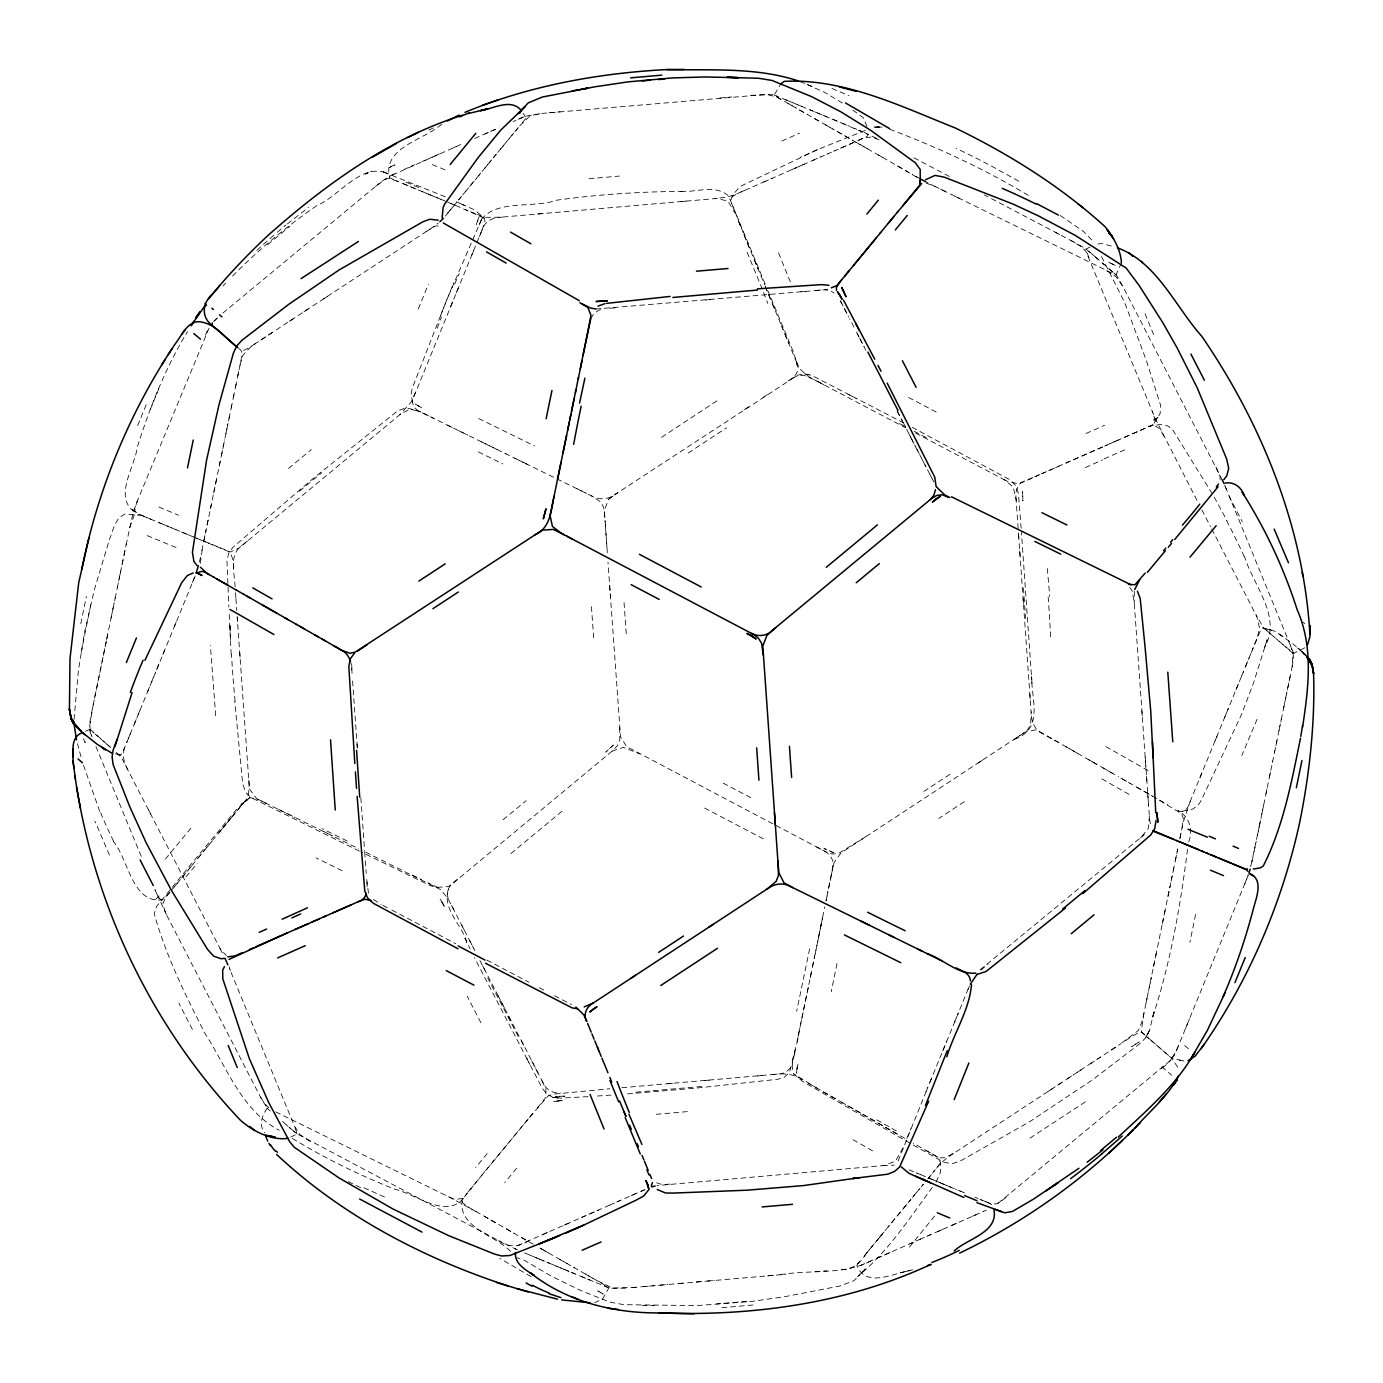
<?xml version="1.0" encoding="UTF-8"?>
<svg xmlns="http://www.w3.org/2000/svg" width="1383" height="1383" viewBox="0 0 1383 1383"><rect width="100%" height="100%" fill="white"/><g stroke="black" fill="none" stroke-linecap="round" stroke-linejoin="round"><path stroke-width="0.75" stroke-dasharray="5 3.75" d="M200.397 563.33L202.592 546.994M74.06 719.385L78.382 670.599L84.709 631.443L94.424 589.538L108.946 541.099L114.305 525.747L118.782 517.916L124.729 514.13L141.757 515.479M1134.302 591.319L1134.285 603.265M1149.342 815.987L1148.426 828.244L1141.442 836.974L977.504 971.972M1182.067 827.95L1183.278 818.287L1181.601 813.757L1156.205 798.268M1188.74 841.919C1192.941 830.111 1189.864 816.869 1178.264 810.87M1187.513 849.335C1180.339 906.608 1170.312 963.744 1152.177 1018.666L1154.511 1010.247L1149.411 1030.646L1145.591 1037.82L1140.111 1043.439L1093.089 1079.431L1029.816 1121.648L961.444 1160.372L952.368 1163.76L943.794 1162.273L903.756 1139.609L802.659 1081.489L793.773 1073.951C788.898 1060.778 797.472 1046.81 798.838 1033.343M81.199 652.62L91.243 602.245M1292.102 666.9L1293.779 656.925L1289.941 643.372M824.51 851.115A16.648 15.04 10.3 0 1 833.154 865.395L831.148 875.854M448.265 889.597C442.162 909.08 462.112 925.054 466.884 942.359L464.895 938.365L470.116 948.928M833.154 865.395L826.049 900.696M80.784 623.768L86.368 596.505M809.677 948.773L796.66 1011.284M1195.603 914.474L1189.881 942.342M837.009 963.484L831.218 991.749M93.404 703.861L89.29 728.409L107.546 744.78M94.545 698.346L114.236 602.608M115.152 598.217L117.607 586.219M118.679 581.016L125.283 548.913M126.112 544.902L133.148 512.523L136.779 502.392L209.334 327.477M201.849 550.538L208.453 518.452M210.493 508.598L214.901 487.144M215.765 482.995L220.243 461.144M221.453 455.335L230.166 412.929M231.168 408.089L234.557 391.579M235.542 386.894L241.161 359.528L241.835 351.662L240.452 349.934M793.842 1057.182L794.914 1051.962M801.518 1019.859L796.746 1043.11M820.24 928.961L822.349 918.64M798.198 1035.988L820.171 929.618M820.88 925.78L824.769 906.885M1154.736 960.701L1142.496 1020.187L1138.416 1030.439L1119.798 1044.424M1155.756 955.791L1163.518 918.053M1164.469 913.454L1172.248 875.646M1173.233 870.806L1178.506 845.169M1179.976 838.046L1181.065 832.739M1259.343 826.031L1250.63 867.314M1259.498 825.357L1260.605 819.912M1261.728 814.466L1262.835 809.159M1263.734 804.75L1272.74 760.978M1274.538 752.266L1280.364 723.897M1281.246 719.627L1286.968 691.794M1287.798 687.8L1292.414 665.396L1292.811 653.243L1274.832 637.58M129.656 527.718L134.445 514.545L139.372 514.493M92.333 709.03L90.241 719.558A16.648 6.846 89.2 0 0 91.97 736.845M93.197 704.863L106.353 640.951M106.612 639.638L107.718 634.313M111.055 618.097L112.127 612.911M112.853 609.384L115.308 597.456M117.313 587.671L119.56 576.746M119.751 575.795L120.874 570.418M121.963 565.042L123.07 559.666M123.917 555.568L126.406 543.519M237.755 376.107L238.879 370.679M203.923 540.459L206.119 529.793M207.087 525.125L211.443 503.982M213.673 493.074L217.027 476.824M219.257 465.95L224.651 439.794M225.896 433.692L228.057 423.267M229.025 418.496L232.379 402.211M233.329 397.561L236.821 380.636M795.553 1049.282L789.572 1072.292L784.662 1076.959L777.989 1079.241L697.257 1088.006L625.479 1094.074M803.73 1009.106L808.64 985.716M812.443 966.803L814.673 955.93M818.58 937L822.695 917.396M826.083 900.973L827.829 892.07M828.607 888.699L830.094 881.04M830.267 880.591L831.114 876.459M802.088 1017.525L803.713 1009.625M810.282 977.764L811.907 969.811M815.175 953.976L816.005 949.931M816.834 945.868L819.341 933.698M1143.931 1013.255L1141.217 1031.441L1147.579 1037.336M1145.988 1003.176L1148.201 992.51M1149.152 987.825L1151.33 977.314M1153.508 966.682L1156.966 949.862M1162.325 923.861L1165.8 906.937M1167.961 896.409L1170.122 885.984M1171.09 881.213L1174.444 864.911M1175.412 860.261L1177.607 849.594M1179.82 838.824L1183.243 822.211L1190.193 801.466M1275.921 745.489L1276.993 740.337M1283.649 707.923L1284.772 702.564M1254.018 851.928L1256.231 841.244M1257.354 835.73L1263.924 803.834M1265.981 793.825L1267.139 788.172M1269.404 777.194L1270.493 771.87M1272.464 762.275L1274.867 750.641M1278.998 730.552L1281.436 718.676M1285.602 698.45L1290.27 675.838M199.446 562.068L200.673 556.294M1252.963 857.114L1251.822 862.301A16.648 6.846 89.3 0 1 1250.042 866.536M831.719 873.105L834.191 862.301L840.899 853.069L1022.659 733.716L1027.379 730.051L1030.612 724.744L1031.182 712.815L1018.545 534.357M1116.669 440.779L1151.503 425.463L1154.183 423.25L1155.082 419.792L1152.212 411.183M865.274 130.4L817.56 149.589L740.009 186.498L733.526 194.121L730.587 200.656L745.904 239.449M239.985 365.25L242.786 355.379L251.17 346.355L430.096 229.042A16.648 2.852 -36 0 0 438.325 222.991M898.12 1160.942L927.768 1087.487M393.775 179.755L389.591 177.525L390.092 176.039L462.32 143.867M1121.406 262.96L1116.029 274.837L1115.113 274.664L935.133 186.498L925.659 182.902M137.678 500.197L134.825 508.46L135.206 511.866L144.16 516.464M1244.873 883.789L1248.158 874.661M184.008 337.469C163.868 371.906 149.278 409.282 137.263 447.228C134.825 467.817 111.504 499.228 137.194 513.577M437.235 328.238L441.419 317.001M608.624 499.211L617.492 492.867L608.624 499.211L604.354 510.396L605.166 522.169M1248.296 875.197L1176.656 1050.129L1170.813 1060.139L996.452 1204.662M137.695 425.566L147.324 401.969M1257.078 719.281L1241.813 755.55M150.263 409.575L159.979 386.013M418.306 308.928L428.367 284.345M192.341 582.571L195.435 574.93M130.4 733.595L126.666 742.723M134.255 724.191L136.174 719.506M147.566 691.742L149.571 686.867M158.924 664.047L155.242 673.037M174.206 626.793L176.108 622.16M450.754 306.317L452.604 301.822M456.269 292.885L458.274 287.992M471.672 255.354L473.591 250.669M479.365 236.562L481.18 232.137M481.958 230.235L484.932 221.574L484.534 218.341L474.49 209.801L460.072 203.491L464.308 205.306M475.51 245.984L412.895 398.996A16.648 12.845 -13.6 0 0 419.239 411.27L497.154 449.544M476.928 242.526L482.995 227.711A16.648 12.827 -13.7 0 1 496.566 217.684L502.444 217.062M929.877 1082.353L969.552 985.647M903.03 1147.821L895.51 1161.046L884.238 1165.523L657.029 1185.577M906.885 1138.399L910.982 1128.442M926.057 1091.671L931.572 1078.221M942.808 1050.803L946.819 1041.053M954.374 1022.625L958.212 1013.272M1199.943 777.661L1243.473 671.568M1245.668 666.226L1253.292 647.624M1254.848 643.804L1260.57 630.285L1262.23 627.83L1263.993 628.193L1275.247 631.322L1293.554 644.34L1307.194 656.597M1201.913 772.872L1188.619 805.304A16.648 10.373 80.3 0 1 1178.662 810.957L1174.945 808.969M1215.087 740.752L1217.126 735.791M1224.456 717.915L1228.277 708.597M1236.022 689.737L1239.566 681.093M1241.778 675.699L1249.229 657.53M1251.269 652.551L1256.991 638.618L1259.55 628.262L1256.784 616.386L1211.767 529.067M1185.525 1028.468L1189.466 1018.908M151.577 681.992L153.409 677.514M162.814 654.574L164.715 649.941M138.093 714.838L140.011 710.171M481.561 219.344C497.137 199.135 534.253 208.608 556.536 200.207C598.32 194.433 640.502 191.649 682.683 191.355L679.658 191.459C695.666 192.669 715.253 183.922 728.582 195.988L765.56 284.933M479.209 224.91L482.131 217.978L446.657 300.146L412.151 388.381L411.062 394.345L412.86 403.784M415.505 392.288L411.442 401.744L399.825 414.71M1178.109 1046.568L1174.305 1055.402L1171.626 1058.151L1147.994 1037.682M205.341 335.256L208.798 327.322M454.713 284.016L459.26 273.609M195.176 575.985L124.072 749.05L120.701 755.135L116.639 753.977L120.701 755.135M967.979 989.485L969.518 985.958M780.669 99.213L774.186 95.081L780.721 83.931M267.317 1108.06C262.2 1115.407 258.362 1124.742 264.706 1132.884M600.965 1282.923L608.918 1287.763L602.625 1299.017L594.811 1302.63M185.789 334.409L187.518 331.557M590.783 318.574L593.739 313.803L598.632 310.293L604.388 308.772M510.552 1251.356C494.993 1234.967 457.894 1227.741 462.129 1199.735L480.35 1177.037M1154.183 423.25L1160.164 413.517L1160.475 404.908L1146.576 361.136L1124.673 302.583L1100.125 253.85M936.118 1182.016L940.578 1171.954L940.63 1162.74L937.76 1157.191L922.893 1148.685M940.63 1162.74L932.505 1173.164M934.597 1216.037L908.873 1247.777M932.298 1187.254C909.426 1218.544 888.007 1251.598 857.754 1276.474L865.188 1268.972L854.054 1280.589L840.017 1286L784.852 1296.666L751.868 1301.42L696.704 1305.587L623.889 1304.67L610.059 1302.181L580.704 1290.512L550.417 1275.679L521.201 1258.426M165.39 859.068L191.061 827.985M859.742 1261.382L857.667 1263.941A16.648 2.87 -35.9 0 0 861.021 1265.255L923.706 1237.716M185.996 876.874L197.25 863.234M516.62 1168.255L504.709 1182.69M487.179 1153.595L475.7 1167.511M445.24 216.111L449.475 210.994M449.89 210.493L454.437 204.978M458.43 200.137L463.184 194.363M465.38 191.701L498.364 151.715M500.525 149.105L511.001 136.398M511.52 135.759L513.75 133.062M515.963 130.382L518.141 127.737M519.766 125.767L530.311 115.584L541.133 113.492L766.943 94.355L777.332 97.311L807.378 114.461M226.484 823.577L213.328 839.533M171.527 890.203L193.62 863.424M174.293 886.866L178.684 881.541M184.803 874.125L180.36 879.502M169.902 892.173L165.666 897.308L162.675 904.102L165.891 913.593L261.836 1099.692L267.818 1108.82M187.016 871.446L191.321 866.225M191.909 865.499L204.978 849.646M222.11 828.901L217.995 833.88M222.49 828.434L230.978 818.131M231.255 817.802L244.445 801.829L249.839 797.559L259.243 799.91L285.434 812.772M481.284 1175.896L528.254 1118.968M532.939 1113.28L485.623 1170.64M866.277 1253.447L870.685 1248.106M866.346 1253.378C860.52 1263.388 851.15 1270.683 839.049 1269.663M871.048 1247.656L879.865 1236.972M905.796 1205.544L888.145 1226.946M907.853 1203.037L919.211 1189.276M921.216 1186.839L923.429 1184.159L912.486 1197.436M928.097 1178.523L934.441 1170.813M936.585 1168.203L938.746 1165.592A16.648 2.852 -36 0 1 951.089 1155.082L955.895 1151.901M469.632 186.549L476.357 178.407M484.69 168.294L488.821 163.28M489.496 162.468L491.622 159.892M447.746 213.068L460.937 197.078M462.717 194.934L467.195 189.506M478.553 175.745L480.748 173.082M493.731 157.316L496.048 154.516M497.776 152.441L502.271 146.978M502.669 146.494L507.094 141.135M509.307 138.438L520.319 125.092M522.48 122.482L524.624 119.872A16.648 2.87 -36.1 0 0 523.258 117.106L513.058 121.548M169.348 892.848L162.658 899.711C131.955 904.361 128.429 858.722 113.199 841.227M198.063 858.048L213.881 838.876M206.689 847.589L208.937 844.875M226.968 823.006L246.209 799.512A16.631 6.846 89.3 0 0 248.992 783.314L237.236 617.423M537.33 1107.956L546.078 1097.082L545.853 1088.749L540.839 1078.619M468.042 1191.956L484.759 1171.678M529.672 1117.239L547.996 1096.114L552.699 1094.212L609.817 1088.767M864.012 1256.213L901.802 1210.384M903.618 1208.189L910.515 1199.822M879.502 1237.422L885.811 1229.764M927.855 1178.783L930.085 1176.086M292.366 1138.434C324.97 1158.314 359.39 1175.17 394.898 1189.224C417.701 1194.67 450.218 1222.797 467.091 1193.114M222.991 285.987L225.671 283.117M232.517 276.064C258.344 249.908 286.748 226.328 317.018 205.479C339.336 196.334 361.793 161.413 388.225 173.757L381.708 171.302L446.277 197.164M213.604 321.582L217.529 317.692M214.296 320.96L217.183 318.176M267.593 244.722L289.911 226.259M288.511 468.491L311.296 449.579M299.419 491.19L321.634 472.83M1161.478 1068.731L1165.713 1065.187M503.084 819.808L526.18 800.653M510.932 853.57L562.604 810.749M981.014 970.002L988.188 964.037M222.87 313.059L376.332 185.823L385.096 179.427L389.072 178.286L398.615 181.761M247.522 540.978L238.913 548.083L230.615 551.938L196.179 538.091M375.606 186.428L379.962 182.867A16.648 2.887 -36 0 1 394.086 173.86L397.405 172.408M1089.96 247.073L1085.776 249.182L1089.7 259.624M1140.491 837.787L1145.159 834.018M287.422 223.908L308.426 207.381M457.324 879.484L448.369 886.538L436.544 887.454L430.148 885.569L360.98 851.876M249.839 797.559L236.026 810.023L188.468 867.4L156.711 906.28L154.222 913.869C165.96 955.567 185.305 995.155 205.133 1033.654C226.985 1067.417 241.645 1110.67 279.28 1130.257M1085.396 1101.836L1028.727 1138.935M1005.942 1197.678L997.057 1203.867L990.971 1203.884L979.838 1199.251M788.085 380.999L792.805 377.766A16.648 12.845 -13.6 0 0 797.265 363.988L796.625 361.343L797.351 365.976L794.205 353.875L768.187 291.294M661.506 437.322L718.659 399.687M964.262 801.725L938.867 818.373M949.965 774.307L923.654 791.543M865.654 836.767L838.15 853.674L832.238 854.02L826.688 852.256L626.568 746.578L620.535 736.845L607.984 562.155M260.92 339.976L274.958 330.762M289.358 321.323L294.32 318.073M304.001 311.728L308.565 308.737M323.415 299.005L328.272 295.806M744.417 409.645L749.258 406.464M763.07 397.405L768.291 393.999M903.998 423.042L811.804 375.467L804.18 373.756L797.542 375.208L613.464 495.494C606.739 499.661 597.957 499.885 591.181 495.736M978.161 762.984L982.656 760.045M1014.102 739.421C1043.958 729.118 1031.511 700.265 1031.614 676.685L1031.995 683.409L1021.449 532.438M1048.176 1091.394L1052.878 1088.3M1057.563 1085.223L1062.265 1082.163M1067.365 1078.809L1072.482 1075.455M1077.236 1072.344L1081.99 1069.215M1090.236 1063.804L1100.419 1057.148M1111.379 1049.939L1116.202 1046.793M1091.792 1062.801L955.083 1152.437L945.038 1157.727L939.887 1157.848L935.755 1156.015L913.195 1143.136M1096.684 1059.585L1121.025 1043.629M1125.762 1040.517L1130.533 1037.388A16.648 2.852 -36 0 1 1141.442 1032.254L1149.187 1038.719M1015.692 738.28L1025.287 732.022L1035.556 729.878L1057.995 742.17M255.475 343.537L250.703 346.649A16.648 2.887 -36.1 0 1 241.109 350.504L238.844 348.533M1304.705 647.814L1293.675 653.381L1276.492 639.015M426.085 231.687L435.317 226.034L441.246 225.861M731.59 197.06L737.346 193.603M441.609 124.211C424.546 139.908 382.157 147.341 389.591 177.525M290.793 1137.085L297.241 1133.835L293.715 1124.293M368.397 172.685L365.631 174.137L371.422 171.129M521.996 1243.663L515.634 1246.809L514.925 1248.313L516.343 1249.506M85.487 731.33L89.325 729.463L93.733 732.834M792.407 378.181L797.801 375.657L803.99 375.346L814.051 379.599L905.571 427.779M428.782 130.054L433.813 127.755M781.775 141.031L799.581 133.166M817.56 149.589L800.757 157.126M1085.344 467.592L1102.631 459.865M1086.001 433.484L1104.55 425.324M404.285 169.366L407.847 167.81M411.373 166.254L414.917 164.698M421.971 161.604L425.497 160.048M429.024 158.492L432.447 156.988M434.867 155.933L441.696 152.925M453.382 147.791L456.788 146.287M484.897 133.944L488.389 132.405M491.881 130.866L495.46 129.293M763.814 181.968L772.284 178.234M740.908 192.03L744.469 190.456M791.785 169.66L805.719 163.54M812.91 160.376L821.225 156.728M826.878 154.239L835.349 150.522M840.622 148.206L847.623 145.129M849.197 144.42L856.596 141.17M858.273 140.444L867.452 136.018L868.04 134.462L841.607 122.983M1039.895 474.525L1020.861 483.047A16.648 10.373 80.2 0 0 1015.952 497.396L1016.349 503.222M1041.693 473.729L1045.099 472.243M1048.677 470.669L1052.238 469.096M1115.096 441.454L1104.568 446.087M1212.234 493.731L1172.473 429.439L1167.753 425.964L1160.268 424.46L1150.068 426.085L1122.149 438.359M1055.73 467.558L1059.222 466.019M1073.208 459.882L1080.209 456.805M528.894 1240.637C519.749 1246.774 508.667 1247.985 499.47 1241.052L296.066 1133.265M542.879 1234.483L550.088 1231.319M564.022 1225.2L571.075 1222.088M581.742 1217.403L598.545 1210.021M609.92 1205.025L619.912 1200.634M631.184 1195.673L637.943 1192.699M640.986 1191.368L644.253 1189.916M870.927 1260.916C842.973 1275.61 809.643 1269.317 779.563 1274.832M877.963 1257.821L881.714 1256.179M885.466 1254.519L892.087 1251.615M909.703 1243.87L913.454 1242.228M919.799 1239.427L930.845 1234.57M937.847 1231.51L945.263 1228.242M951.815 1225.355L958.799 1222.278M972.508 1216.262L976.26 1214.602M982.864 1211.715L986.373 1210.16M474.628 138.456L497.275 128.498M765.456 181.242L735.687 194.329L727.147 197.095L714.942 198.633M770.798 178.891L814.604 159.633M819.877 157.316L828.382 153.582M833.707 151.231L863.476 138.162L871.705 136.934L880.85 140.651M1065.792 463.132L1069.491 461.507M1081.8 456.096L1102.424 447.037M1118.622 439.915L1034.674 476.807M1032.842 477.619L1018.58 483.583L1008.881 482.045L1003.194 479.175M525.851 1241.969L585.113 1215.934M589.054 1214.188L613.015 1203.659M616.749 1202.017L644.841 1189.674M926.938 1236.298L983.382 1211.491M518.262 119.266L525.592 116.172L542.447 113.371M612.099 751.159L623.405 747.39L639.845 753.908M910.602 1270.355L900.731 1272.671L915.788 1269.024M905.364 1271.599C889.77 1275.074 865.291 1286.691 856.959 1265.722M1179.734 1060.484L1180.702 1060.26L1171.626 1058.151M1182.551 811.251L1193.183 808.917L1199.303 803.661L1202 798.769L1241.156 715.27L1253.499 683.064L1267.122 639.741L1264.632 647.296C1282.214 616.369 1253.205 585.631 1244.562 556.502M462.735 1198.352L455.007 1199.597L446.069 1195.517M297.241 1133.835L289.635 1127.715M701.717 1086.45L632.238 1092.501M815.866 290.447L827.847 289.254M752.974 1304.999L721.84 1307.713M588.916 178.753L619.377 176.073M687.334 1111.604L655.767 1114.352M746.976 1301.351L716.688 1303.944M548.878 112.818L560.132 111.833M719.8 98.003L731.711 96.966M800.843 291.744L806.998 291.208M621.814 1087.73L780.807 1073.796A16.648 15.04 10.3 0 0 792.77 1062.386M636.007 1287.262L612.738 1288.126L596.35 1280.278M643.302 1286.639L655.214 1285.602M660.434 1285.153L684.066 1283.096M696.237 1282.041L714.389 1280.468M767.634 1275.852L785.786 1274.279M632.031 1287.608L667.885 1284.513M678.897 1283.545L702.858 1281.471M707.508 1281.073L774.238 1275.282M750.554 95.323L772.751 94.632L777.782 96.464M537.918 213.985L544.003 213.449M681.128 201.555L687.144 201.036M610.076 308.288L615.763 307.787M705.399 300.025L711.173 299.523M667.54 1083.753L673.625 1083.235M704.241 1080.572L709.825 1080.088M757.21 1075.974L763.364 1075.455M814.881 1271.755L826.93 1270.718M1097.895 243.944L1102.216 243.598L1113.574 246.641M625.617 1288.178L609.886 1288.195L604.63 1286.19M772.233 1074.677C782.813 1073.018 794.205 1073.727 803.091 1080.244M611.096 1095.077L596.764 1096.062M670.046 1184.107L664.168 1184.505A16.648 12.827 -13.6 0 1 655.075 1181.808M587.948 1096.65L560.478 1098.137L552.906 1097.393L546.7 1093.97L542.343 1088.335L526.698 1058.306L529.914 1064.461M882.544 1165.679L894.352 1165.126M874.056 127.098L882.423 127.08L874.056 127.098L880.089 127.029M596.021 308.997L824.475 289.825A16.648 15.04 10.3 0 1 834.208 293.058M652.672 1305.569L654.176 1305.587L638.669 1305.258M552.906 1097.393L559.959 1097.998L553.528 1097.445M608.918 1287.763L593.497 1281.574M1271.53 630.043L1266.292 629.006L1268.038 629.369M115.359 753.839L118.834 754.548L115.688 751.833M1179.837 1060.156L1183.934 1061.038M804.18 373.756L811.804 375.467M162.658 899.711L160.048 899.071L157.783 896.236L153.738 886.676M774.186 95.081L787.67 100.579M517.311 1257.752L519.68 1258.651M831.996 88.477L848.868 95.669M889.649 129.276C938.625 147.566 986.148 169.867 1030.905 196.939M807.067 84.501L824.596 92.35L843.146 103.466M432.326 164.594L445.637 170.109M406.014 182.176L419.326 187.725M799.893 81.528L812.149 86.507M176.056 547.53L146.46 535.307M822.072 114.875L785.423 99.645M824.838 116.016L839.567 122.136M416.145 189.039L401.71 183.057M440.883 199.325L445.603 201.278M430.96 195.193L396.472 180.879M432.965 196.04L438.117 198.167M447.556 202.108L452.397 204.114M455.543 205.41L484.534 218.341M475.233 213.604L465.414 209.525M477.377 214.486L484.932 217.356L501.441 217.148L716.636 198.478L727.821 201.019L734.995 212.965M158.924 507.06L178.528 515.219M146.771 517.553L154.014 520.561M163.937 524.693L168.553 526.612M171.544 527.857L176.488 529.914M181.432 531.954L186.446 534.045M193.205 536.863L198.391 539.007M201.088 540.131L205.911 542.136M208.159 543.07L227.763 551.212A16.648 6.88 89.3 0 1 233.347 563.037M159.028 522.653L190.906 535.895M188.468 534.893L193.534 536.984M946.56 1185.421L951.556 1187.496M909.011 1169.828L917.24 1173.233M920.94 1174.789L930.88 1178.904M928.529 1177.936L940.596 1182.949M941.754 1183.433L961.271 1191.541M964.625 1192.924L955.446 1189.103M524.555 1252.912L536.967 1258.063M539.439 1259.1L554.289 1265.272M556.658 1266.258L561.429 1268.246M565.319 1269.853L550.832 1263.837M566.442 1270.32L568.897 1271.34M571.352 1272.36L589.884 1280.053M797.593 104.693L802.417 106.698M815.036 111.954L827.017 116.933M831.961 118.99L849.49 126.268M854.106 128.187L856.734 129.276M859.362 130.365L861.747 131.35M790.298 101.668L792.943 102.774M809.971 109.845L812.599 110.934M421.452 191.252L426.292 193.257M428.263 194.087L442.906 200.172M450.547 203.336L457.721 206.326M142.138 515.634L161.897 523.846M986.131 1201.879L974.911 1197.211M916.099 1172.767L922.098 1175.256M931.814 1179.301L945.592 1185.024M987.306 1202.346L993.443 1205.457M546.734 1262.126L549.328 1263.215M581.188 1276.44L586.081 1278.48M529.533 1254.986L532.006 1256.023M535.982 1257.666L540.822 1259.671M541.929 1260.138L544.332 1261.14M563.936 1269.283L575.172 1273.95M588.605 1279.534L594.759 1282.093M384.474 1196.969L361.309 1186.562M864.133 132.353L877.635 138.819M438.325 887.661L427.987 882.786M517.363 1249.921L498.571 1240.586M460.937 203.854L453.209 200.328M478.743 418.53L534.529 445.948M342.12 870.702L316.188 857.979M347.098 840.95L322.101 828.676M478.362 451.878L502.824 463.91M359.355 851.081L250.686 797.351L245.621 792.182L242.665 783.677L234.747 701.164M423.924 413.586L433.346 418.202M447.746 425.29L452.569 427.641M458.897 430.753L467.886 435.161M481.422 441.817L506.126 453.952M514.718 458.171L529.361 465.362M576.936 488.735L586.53 493.454M504.968 453.382L516.066 458.845M519.507 460.522L524.278 462.873M525.471 463.461L591.993 496.117L600.948 502.133L603.714 507.561L604.561 513.629L607.362 553.183M287.941 813.999L358.629 848.713M365.665 852.17L440.486 889.528L448.023 898.604L473.764 948.513M278.381 809.297L294.959 817.457M323.207 831.321L332.629 835.954M412.169 875.007L421.383 879.553M275.753 1111.88L450.011 1197.471L476.772 1211.975M935.945 186.895L925.78 181.795M940.578 189.177L945.229 191.459M955.117 196.317L959.767 198.599M266.089 803.281L256.668 798.613L249.822 789.52L248.629 778.387M848.021 394.224L856.163 398.373M908.545 397.474L936.153 411.996M763.347 838.859L701.682 806.531M899.538 423.63L905.052 426.5M819.428 382.434L824.804 385.269M1055.264 232.24L1060.726 235.127M1070.978 240.521L1084.67 248.024L1094.126 255.838M913.904 157.835L949.81 176.73M984.402 194.951L988.067 196.87M991.525 198.685L1071.877 240.988L1082.146 247.332L1086.104 251.827L1155.566 419.205L1198.508 503.36M915.546 433.035L1004.369 479.78L1013.238 487.144L1016.056 499.09L1018.268 530.38M723.136 783.141L751.125 797.87M816.575 846.949L821.64 849.594M382.918 905.381L390.092 909.15M391.873 910.083L455.854 943.776M486.816 960.061L528.998 982.276M539.422 987.756L544.66 990.522M554.6 995.76L571.456 1004.611M912.192 427.347L1010.489 480.057L1016.038 485.813L1018.441 493.558L1021.294 530.484M818.788 382.088L808.381 376.591L799.512 368.57L795.795 360.41M914.146 431.254L926.368 437.789M531.176 1276.699L499.851 1258.426M920.265 178.874L912.175 174.31M1105.812 746.561L1150.328 771.904M872.569 1150.846L852.913 1139.627M1101.888 778.906L1131.605 795.83M896.391 1130.983L876.027 1119.331M1018.701 181.173L994.152 167.533A794.741 759.959 0 0 0 956.172 148.361M787.982 103.379L796.003 107.96M799.409 109.914L852.654 140.323M814.483 118.523L818.235 120.667M837.026 131.385L908.493 172.218M825.288 124.695L833.258 129.241M855.749 142.086L863.009 146.235M863.511 146.529L867.539 148.828M878.274 154.965L885.863 159.287M897.619 166.012L917.759 177.767M1077.34 753.216L1065.965 746.716M1088.075 759.353L1092.103 761.653M1092.605 761.947L1099.865 766.096M1102.96 767.859L1118.588 776.779M1122.356 778.94L1130.326 783.487M1155.566 797.905L1118.19 776.554M1159.594 800.221L1167.632 804.802M1141.131 789.658L1133.853 785.509M808.277 1083.217L846.016 1104.775M847.796 1105.778L868.68 1117.706M862.733 1114.318L875.992 1121.89M878.049 1123.065L890.531 1130.188M892.83 1131.501L907.68 1139.99M484.551 1216.418L488.216 1218.509M491.864 1220.601L495.702 1222.797M506.385 1228.899L514.096 1233.29M522.065 1237.854L525.817 1239.998M539.871 1248.019L543.398 1250.042M566.408 1263.18L574.671 1267.9M597.3 1280.814L582.243 1272.222M544.556 1250.699L548.187 1252.773M559.717 1259.36L563.4 1261.469M1043.439 733.854L1039.757 731.763A16.613 10.373 80.2 0 1 1031.614 717.708L1031.113 711.796M1144.865 791.802L1152.558 796.193M1047.121 735.963L1114.836 774.636M817.716 1088.594L793.773 1073.951M860.796 1113.211L840.155 1101.404M870.218 1118.588L883.115 1125.952M885.466 1127.301L898.656 1134.838M823.3 1091.792L838.392 1100.419M510.569 1231.285L468.837 1207.445L462.492 1202.726L462.129 1199.735M513.594 1233.014L533.423 1244.337M540.909 1248.607L567.082 1263.561M573.478 1267.208L588.864 1276.008M589.832 1276.561L593.566 1278.687M1106.521 270.67L1116.219 276.894L1122.719 286.229L1222.174 479.711M373.41 899.503L381.138 904.43M310.259 1141.459L299.955 1134.717L294.562 1126.332L229.526 968.67M852.827 110.104L863.165 117.59L867.124 126.856M1283.096 636.768L1277.65 633.155L1281.574 635.765M1060.26 215.489L1083.667 231.583L1093.918 242.25M1303.149 653.053L1305.224 654.729L1297.928 648.022L1305.656 655.162M1161.841 1066.725L1171.695 1075.196M1184.712 1045.513L1189 1049.213M135.206 511.866L132.267 509.359L134.255 511.07M1094.489 256.166L1099.295 260.332M1104.101 264.481L1102.51 263.098M1112.969 272.157L1107.04 267.04M1266.88 630.7L1275.23 637.926M1149.619 1039.1L1171.297 1057.857L1178.575 1068.368M292.781 1130.43L280.006 1119.366M1263.993 628.193L1265.618 629.611M1273.622 636.543L1263.595 627.865L1256.058 614.968M116.224 752.3L122.361 759.284L220.727 949.844L226.328 955.463M94.805 733.751L97.899 736.447M110.796 747.598L98.625 737.053M270.325 1110.998L267.144 1108.25M1088.801 251.239L1116.755 275.597L1123.29 287.336M1113.799 272.866L1116.029 274.837M108.185 745.333L109.776 746.716M286.523 1125.001L288.027 1126.315M293.645 1131.173L295.167 1132.487M1305.759 655.265L1298.983 648.973M1302.872 621.952L1304.688 623.664M1305.898 655.611L1299.985 649.924L1307.54 657.184M268.959 1107.921L264.43 1103.444L259.07 1094.299M1307.16 657.184L1301.852 651.773L1304.601 654.574M1303.581 653.589L1304.428 654.522M1129.686 587.412L1132.089 590.558L1134.216 602.262L1148.633 805.995M523.033 113.302L525.505 116.708M1214.188 497.119L1226.963 520.527M518.158 1036.351L487.715 977.971M1163.864 436.164L1161.236 431.289A16.648 10.373 80.2 0 0 1150.068 426.102M933.853 481.924L921.942 459.035M527.286 1059.447L474.49 957.727M1229.038 496.082L1242.28 521.702M192.375 1029.367L178.856 1003.176M480.956 1022.815L467.247 996.261M840.242 300.543L841.919 303.811M1201.913 509.964L1210.453 526.525M844.183 308.202L848.747 317.035M853.933 327.097L849.577 318.66M857.408 333.839L859.137 337.21M859.828 338.541L864.064 346.753M897.083 410.803L905.606 427.33L901.647 419.654M906.574 429.214L915.632 446.778M916.929 449.302L925.988 466.849M929.808 474.265L931.485 477.515M840.795 301.632L847.001 313.699M856.44 331.989L858.981 336.899M860.001 338.887L865.879 350.297M897.239 411.114L900.16 416.784M909.063 434.055L910.792 437.391M911.639 439.051L920.767 456.736M451.567 905.45L454.022 910.239M461.887 925.486L464.498 930.552M469.719 940.647L474.922 950.761M482.702 965.853L485.416 971.125M498.07 995.639L504.985 1009.089M508.616 1016.107L511.347 1021.415M521.356 1040.811L523.984 1045.928M531.66 1060.796L539.508 1076.026M479.97 960.58L499.522 998.474M500.698 1000.773L544.695 1085.793A16.665 15.04 10.3 0 0 560.755 1093.019M148.482 809.695L151.058 814.691M166.461 914.699L155.155 890.116M220.001 948.41L223.597 955.618M127.806 769.605L125.334 764.574A16.648 10.407 80.2 0 1 124.833 747.131M109.482 855.143L94.891 821.104M1215.882 466.953L1219.979 476.15L1220.169 480.817M1145.038 313.803L1154.701 337.175M747.114 252.242L762.206 288.943M778.543 252.968L790.99 283.446M1224.612 485.053L1227.395 491.726M83.55 738.799L85.21 742.775L83.654 738.954M747.494 243.287L764.626 284.829M765.352 286.592L783.072 329.552M784.801 333.787L797.265 363.988M738.608 221.747L740.51 226.38M743.864 234.47L749.569 248.318M754.392 260.004L758.161 269.149M765.162 286.143L770.573 299.247M772.475 303.88L774.394 308.513M781.447 325.627L788.638 343.053M95.963 746.578L141.74 857.564M99.697 811.285L83.101 764.142M763.606 292.505L767.807 303.413M91.226 735.099L89.325 729.463M229.146 966.803L230.373 970.693M80.94 756.657L77.517 743.76M1293.675 653.381L1225.926 488.164A16.648 6.863 89.2 0 0 1223.851 484.672M368.448 893.141L366.409 876.044M215.696 715.685L210.406 645.515M1047.346 568.569L1049.732 596.488M233.329 563.054L233.813 568.914M1023.472 588.034L1025.616 618.529M593.67 637.874L591.371 605.581M1145.159 757.02L1145.954 768.222M1147.683 792.632L1149.463 817.681A16.648 6.846 89.2 0 0 1151.417 826.827M1018.458 532.939L1018.873 538.955M1019.72 550.97L1020.153 556.986M626.257 633.777L624.044 602.59M605.339 524.779L607.085 549.414M609.626 585.372L610.473 597.11M352.043 673.262L351.628 667.419A16.631 10.338 80.1 0 0 350.504 661.454M352.596 681.058L357.419 749.154M360.859 797.818L364.628 851.115M364.714 852.118L366.201 873.278M235.49 592.823L235.992 599.634M235.075 586.841C234.609 572.493 228.23 553.407 243.615 544.211L400.793 413.915L410.198 409.057L420.605 411.944L409.074 408.417L404.424 408.383L397.613 410.889L312.368 479.14L232.914 547.322L228.558 553.563L226.968 561.083L228.852 606.981M235.905 598.614L236.752 610.508M1141.891 710.776L1142.306 716.55M1146.524 776.122L1146.939 782.121M1023.092 598.511L1023.506 604.302M1029.851 694.059L1030.283 700.213M357.056 744.037L357.35 748.307M237.184 616.593L237.599 622.54M239.708 652.327L240.141 658.291M366.806 881.835L367.135 887.713M231.168 654.418L229.146 612.686M230.442 639.707L229.889 623.681L230.166 632.066M351.749 664.877L351.922 670.478M619.705 727.579L619.809 739.698L617.596 745.333L613.896 749.672L451.152 884.792A16.648 15.04 10.3 0 0 449.095 900.661M256.944 250.288A790.35 737.329 30.8 0 1 275.753 233.589M277.222 232.327A790.35 737.329 30.8 0 1 285.918 225.049M688.267 453.071A779.718 198.028 -37.4 0 1 726.559 427.883M235.11 701.164A770.124 529.672 79.1 0 1 231.514 654.436M1104.153 458.862A782.985 62.581 -29.3 0 1 1128.148 448.403M1226.617 520.648A794.724 677.774 24.8 0 1 1244.233 556.606M1048.158 596.92A806.566 440.019 -89.3 0 1 1050.665 638.41M1171.297 1057.857A16.648 2.87 -36 0 1 1165.748 1065.169M360.565 1187.617A779.822 650.909 -27.1 0 1 345.854 1180.408M113.544 841.141A804.266 601.64 0.6 0 1 99.991 811.216M440.537 315.791A782.346 419.879 87.2 0 1 453.901 282.789M1022.625 491.656L1022.884 500.905L1022.625 491.656M796.885 1068.489L796.625 1073.156L798.026 1063.648L796.885 1068.489M479.019 216.854L476.08 224.997L479.019 216.854M1149.411 1030.646L1145.591 1037.82L1149.411 1030.646M158.976 896.028L155.432 899.641L158.976 896.028M613.274 745.091L605.806 752.127L613.274 745.091M1157.899 417.614L1152.108 420.864L1157.899 417.614M243.391 802.641L240.936 804.508L247.246 799.927L243.391 802.641M1135.478 1044.2L1131.674 1046.706L1139.16 1041.935L1135.478 1044.2M391.648 166.254L389.245 167.654L394.95 164.871L391.648 166.254M558.455 1100.782L553.269 1101.646L563.849 1100.384L558.455 1100.782M564.748 1096.166L555.378 1096.425L564.748 1096.166M833.724 852.792L823.957 848.419L833.724 852.792M421.729 407.795L414.641 403.715L421.729 407.795M1115.251 265.415L1108.042 261.906L1115.251 265.415M600.723 1292.604L597.75 1290.909L603.213 1294.073L600.723 1292.604M442.837 903.341L439.95 898.898L445.049 907.87L442.837 903.341"/><path stroke-width="1.5" d="M936.101 486.557L934.787 477.239L887.177 383.091M219.569 331.851L212.204 325.472L212.308 322.896M902.65 205.86L920.231 184.527L920.214 169.521L915.339 162.796L870.841 130.417L841.054 111.919L811.458 96.568L772.06 80.456L758.403 78.226L705.295 76.947L672.224 77.932L628.055 81.874L595.105 86.766L542.309 97.035L528.358 102.809L520.613 110.917M1121.406 262.96C1120.8 249.649 1113.332 237.029 1105.069 226.691C1060.657 186.342 1009.192 154.135 955.307 127.997C901.094 106.405 843.993 78.33 784.247 81.355L780.721 83.931M1302.561 727.216C1308.525 687.956 1313.729 647.14 1297.098 609.523C1283.891 568.275 1265.359 528.652 1242.09 492.123L1243.991 495.079C1241.294 487.075 1233.722 481.44 1225.182 483.099M1156.032 820.499L1154.805 828.452L1150.725 835.021L1082.733 893.677M1300.781 736.465L1302.561 725.453M1300.487 738.297C1291.653 781.602 1283.338 826.464 1263.232 866.069L1260.12 867.919L1253.275 869.06M187.5 467.886L193.257 440.019M1301.956 760.512L1296.32 787.774M546.129 418.703L551.955 390.455M562.898 453.347L569.347 421.971M571.507 411.477L575.898 390.127M580.272 368.898L591.008 315.497L587.879 307.424L579.909 302.67M554.064 496.22C550.953 510.483 550.572 528.392 534.599 534.927M561.066 462.233L557.747 478.362M567.652 430.269L574.204 398.39M569.779 419.931L570.885 414.485M578.215 378.907L581.897 360.998M583.021 355.552L590.783 318.574M566.581 435.42L550.106 515.513L552.422 526.456L561.757 533.51L753.735 634.572L758.385 638.168L761.635 643.337L763.295 655.317M575.363 392.737L578.595 377.075M579.563 402.989L584.888 378.164M81.753 569.502C97.83 489.184 129.604 411.909 175.243 343.848C182.176 334.963 188.797 318.159 202.817 322.343C217.148 325.351 225.74 338.87 237.219 347.133M88.979 537.607L78.71 582.796L69.997 658.55L69.427 709.773L71.276 719.298L74.302 724.657M1134.734 589.521L1139.73 579.667M114.996 746.405L132.111 692.572M935.496 489.686L933.905 495.218L930.344 499.557M196.196 573.029L198.374 565.716M1178.247 1076.164C1168.358 1096.183 1149.705 1111.033 1135.201 1127.802M1248.935 873.192L1250.215 869.181M651.307 1185.992L652.413 1182.621M117.002 739.335L113.095 750.243L112.109 756.899L113.112 764.54L129.829 806.877L146.097 842.627L171.354 890.237L207.398 949.17L213.552 956.085L220.9 958.713L225.066 958.367M947.217 1050.7L925.4 1105.57M968.861 1063.026L954.166 1099.623M946.836 1056.733C954.08 1032.634 969.448 1009.763 971.488 984.731M1245.219 957.555L1234.915 982.673M126.337 662.543L136.433 637.978M1307.575 644.685L1310.012 636.215L1309.926 625.531L1309.891 633.967C1303.685 527.321 1261.815 423.855 1201.775 336.294C1175.446 306.87 1157.087 262.269 1117.412 247.834M1223.125 996.659C1235.538 968.29 1245.513 938.867 1253.344 908.908C1256.006 898.466 1264.166 879.415 1249.713 873.71L1253.707 876.113M928.685 1101.179L899.641 1166.924L894.611 1171.418L887.817 1174.184L852.775 1178.506L859.707 1177.694M1225.234 992.337L1207.221 1030.663L1190.642 1059.205L1194.912 1052.325M970.296 984.195L977.003 974.358M144.921 660.348L181.674 582.762L187.327 575.553L193.188 572.994M236.631 346.217L233.416 353.045L219.05 404.527L206.586 460.124L192.427 552.301L193.931 561.498L197.026 565.526M224.409 966.648L222.663 970.105L222.819 978.887L249.338 1058.583L268.527 1102.165L289.704 1141.753L294.199 1147.198L339.077 1177.97L393.049 1209.053L449.06 1235.814L494.578 1254.104L501.718 1255.989L509.981 1255.505L555.517 1237.387M1194.048 1053.708C1175.014 1086.364 1145.677 1111.552 1118.277 1137.033M191.511 324.919L205.047 305.626M191.079 325.783L193.827 321.392L191.632 324.901M161.655 364.922L165.338 359.2M168.207 354.636L171.872 348.914M649.37 1188.931L643.683 1196.053L635.696 1200.375L583.626 1225.148L539.301 1243.818L559.856 1235.555M519.68 113.06L520.89 111.28L519.507 113.181M1188.066 1060.657L1195.171 1056.128L1204.247 1044.2M462.527 115.187C389.315 138.196 325.316 184.648 268.458 235.024C248.767 253.366 230.148 272.849 212.947 293.524C202.782 302.082 200.414 316.672 212.204 325.472M1200.963 1048.954C1248.642 981.187 1281.885 903.669 1299.622 822.781C1308.819 777.471 1314.178 731.209 1313.833 684.948C1313.452 676.201 1314.542 665.863 1308.854 658.446M184.752 330.226L182.141 333.822M354.307 653.381L350.227 658.982L348.827 666.52L354.809 763.537M450.184 164.456L475.804 133.338M1216.141 525.73L1189.95 557.211M1223.886 479.59L1226.738 475.977L1228.726 468.336L1226.635 458.931L1197.142 387.655L1177.089 347.825L1162.654 322.429L1139.143 285.486L1126.125 268.025L1075.248 235.387L1038.616 215.973L1012.961 204.044L944.347 177.197L935.046 175.399L925.555 179.721M208.695 298.797L220.243 284.967M866.864 214.071L878.343 200.155M1218.06 486.747L1174.755 539.474M895.337 229.906L907.248 215.454M871.912 243.149L876.39 237.72M879.847 233.52L893.988 216.388M897.377 212.256L921.648 183.576M841.521 279.971L836.629 285.676L831.356 287.82M853.328 265.657L871.048 244.186M888.301 223.268L898.241 211.219M1170.588 542.257L1172.715 539.681M844.564 276.306L848.799 271.172M880.764 232.413L840.224 281.562L836.387 287.526L836.49 290.482M1145.159 573.098L1134.959 584.75L1128.493 584.369M1163.622 550.711L1165.817 548.048M1216.331 486.799L1218.544 484.119M1168.341 547.201L1171.557 543.329M1165.385 550.745L1147.354 572.389M1166.353 1093.78L1159.248 1102.009M236.856 345.888L241.939 340.27L288.822 304.277L339.25 269.858L423.112 221.678L429.767 219.257L438.186 220.174M959.629 1253.102C1023.99 1222.244 1083.045 1180.321 1133.334 1129.669M1128.009 1135.08L1140.543 1122.391M517.709 114.028L525.056 106.629L500.853 129.985L478.017 157.766L444.738 203.975L443.113 207.606L442.145 217.874M1108.647 1153.336L1122.495 1140.284M1122.253 1136.013L1102.165 1153.526M775.569 627.865L766.925 635.419L762.811 646.017L778.456 869.267L778.422 875.422L776.226 881.265L767.358 888.837L591.907 1003.868C586.046 1007.567 583.073 1015.381 586.841 1021.588L583.782 1014.794L575.898 1007.083M1116.513 1137.241L1100.557 1150.604M1094.039 914.803L1071.237 933.698M1084.808 890.652L1062.663 909.046M877.444 524.849L826.291 567.289M879.346 563.59L856.233 582.744M1065.498 908.009L986.062 971.471L976.761 974.514M1102.96 1149.843L1087.124 1162.221M229.025 959.37L287.906 932.643M1078.965 1168.255L1033.689 1199.026L1012.477 1211.439L1004.836 1212.805L976.882 1202.657M301.062 278.623L358.456 241.437M1045.617 1191.212L1058.012 1182.759L1053.811 1185.611M717.431 948.323L660.78 985.491M418.859 581.102L445.17 563.866M357.73 650.944L367.308 644.634M432.914 608.693L458.309 592.028M683.513 936.049L658.671 952.351M708.909 927.163L713.455 924.172M630.648 978.472L635.558 975.257M954.201 1250.906C967.184 1238.684 998.491 1232.616 993.928 1209.572M766.545 889.373L771.42 886.313A16.631 12.827 -13.6 0 1 788.88 885.725L941.633 960.753M81.804 732.904C72.106 736.62 72.521 748.376 73.161 756.968L73.092 748.86L73.022 760.736L75.408 779.096M396.541 143.417L372.096 157.316M447.418 120.995L459.087 115.048M418.565 132.128L407.622 137.608M930.845 1264.408C846.569 1303.702 751.263 1316.46 658.93 1312.916C613.049 1313.21 566.563 1301.593 530.121 1272.654L534.201 1275.472C525.92 1269.992 514.528 1264.114 515.392 1252.445M959.283 1250.388L951.694 1254.035A790.851 501.268 69.2 0 1 931.848 1262.454M601.069 1241.951L582.122 1250.267M565.612 1233.238L583.626 1225.148M305.315 945.661L277.637 957.9M291.796 917.949L300.716 913.938M249.372 949.585L253.124 947.943M255.941 946.698L319.093 918.952M308.426 923.619L294.959 929.549M325.939 915.926L312.178 921.977M575.311 1228.847L578.664 1227.378M241.904 952.87L235.093 955.86L227.728 956.88M332.992 912.832L360.894 900.558A16.648 10.39 80.1 0 0 366.322 893.366M350.971 904.931L322.93 917.24M259.14 932.349L266.625 929.082M464.947 112.334C528.773 85.919 597.836 73.178 666.623 69.582C710.343 70.533 756.345 66.92 798.51 81.009M584.214 1006.91L593.29 1002.969M459.588 116.829L469.148 112.818M358.007 901.837L364.87 899.261L371.214 900.575M288.113 1138.313C271.379 1140.802 253.262 1131.346 240.659 1120.472C151.473 1026.393 93.128 904.05 74.941 775.794M598.009 306.127L604.838 303.69M482.632 105.177L498.018 99.922M927.561 1265.566L930.88 1264.511M468.388 113.579L487.922 108.738L480.437 110.675C493.039 108.929 510.69 98.02 521.028 110.173M651.497 1186.925L655.196 1186.026M572.234 90.898L587.706 88.149L584.075 88.789M858.03 1177.867L803.367 1185.594L747.079 1190.193L673.365 1193.08L665.586 1193.01L657.253 1189.518M975.81 973.148C957.952 974.652 943.275 959.11 926.835 953.492M672.864 297.466L757.486 290.05M606.394 303.378L670.098 296.446M630.648 77.846L661.783 75.149M642.213 80.957L650.131 80.197M210.423 324.97L211.495 324.867M792.545 1204.316L762.085 1206.927M696.479 271.206L728.028 268.492M658.394 79.557L664.601 79.073M757.452 288.84L821.571 284.621L828.918 285.313M666.623 69.582L684.17 69.427M590.005 1302.751L561.671 1299.916M658.93 1312.916L694.266 1313.781M727.13 77.292L738.263 77.655L727.354 77.223M608.019 1308.197L618.512 1309.494M577.472 1008.795L572.009 1007.861L485.537 963.277M596.021 308.997L590.368 307.994L582.139 303.932M557.505 1299.173L516.896 1288.61M265.571 1135.063L275.027 1137.137M268.993 1135.789L274.94 1137.12M839.446 86.939L856.008 91.364M276.565 1154.39C341.67 1215.501 423.336 1258.426 507.872 1285.862M496.462 1282.456L528.237 1291.999M561.014 1297.634L549.12 1293.745M1152.713 830.976L1177.538 840.968M111.885 753.113L97.329 744.382L83.136 733.094M571.317 1296.597L578.025 1299.19M995.276 1209.364L1001.534 1211.785M948.202 497.154L942.238 494.768L936.879 495.408L932.142 498.053L769.19 632.982A16.631 15.023 10.3 0 1 751.557 633.414M949.758 1217.974L937.242 1212.753M977.107 1200.755L964.625 1195.603M1209.191 836.283L1215.45 838.841M963.847 1197.453L922.772 1179.353L930.552 1182.932M1176.414 840.484L1198.56 849.698M1218.164 857.84L1246.152 869.475L1247.898 871.29M1182.154 842.869L1231.337 863.303M1210.592 854.694L1215.778 856.838M1223.523 875.629L1210.488 870.218M1178.869 841.504L1181.324 842.524M1205.855 852.723L1208.223 853.709M1201.066 850.735L1203.469 851.738M1173.908 839.446L1154.338 831.166M1232.979 863.995L1245.149 869.043A16.648 6.846 89.3 0 0 1247.639 868.973M1233.117 846.154L1238.442 848.401M915.563 1176.241L923.412 1179.63M927.094 1181.341L908.977 1173.354L901.353 1166.941M951.469 496.774L1131.138 584.853M1041.935 512.695L1066.915 524.987M900.8 962.706L844.408 934.925M1034.882 541.462L1060.778 554.168M422.022 1232.115L359.666 1199.026M860.589 920.957L869.25 925.21M889.148 934.977L893.919 937.328M917.793 949.049L922.565 951.4M956.172 967.893L965.438 972.595A16.648 12.845 -13.8 0 1 970.382 980.875M564.143 534.772L553.356 529.43L542.257 530.138L355.241 652.119L349.864 653.26L341.549 650.183L299.834 626.343M1036.386 203.508L1058.444 215.108M949.862 497.586L944.745 494.941L936.568 486.989M473.902 985.145L446.311 970.624M845.48 102.947L889.615 128.619M485.018 960.061L458.153 945.937M639.413 554.306L701.216 586.98M566.874 536.206L572.009 538.903M631.184 584.663L659.155 599.392M920.265 178.874L925.78 181.795M458.067 948.824L373.324 903.289L367.498 897.913L364.732 890.687L357.142 796.366M526.128 1282.992L532.127 1286.225M792.839 887.679L784.04 882.855L778.698 872.5L777.851 860.727M273.92 634.52L230.027 609.471M510.517 232.102L530.882 243.754M443.286 222.974L579.356 300.733M486.522 251.879L506.161 263.098M272.071 598.891L252.812 587.896M228.16 585.407L213.103 576.815M333.614 645.654L344.609 652.084A16.631 10.338 80.1 0 1 350.504 661.454M209.421 574.706L205.739 572.614A16.648 10.373 80.2 0 0 198.08 572.7M235.732 589.728L243.978 594.448M246.987 596.177L250.669 598.269M262.217 604.872L273.142 611.096M276.98 613.291L243.322 594.068M284.57 617.631L288.338 619.774M296.308 624.338L304.001 628.729M314.702 634.849L318.539 637.027M322.187 639.119L325.835 641.211M214.054 577.351L206.81 573.219L200.397 567.237M221.539 581.621L236.925 590.42M274.059 611.632L296.792 624.615M216.837 578.941L220.554 581.067M101.529 747.218L105.436 749.811L103.034 748.203M275.597 1150.863L277.568 1152.195M254.507 1130.412L250.167 1126.678M1128.718 252.657L1132.954 256.356M1077.893 203.785L1083.373 208.055M82.392 762.742L78.053 758.973M75.84 726.352L80.214 730.12M200.5 339.198L193.845 333.545M219.534 314.823L222.041 316.914M237.945 347.755L221.073 333.147M211.841 308.202L213.38 309.55M77.811 728.201L85.106 734.909M80.473 730.449L73.022 722.911L81.338 731.348M1307.16 657.184L1310.116 660.21L1307.367 657.392M1141.338 261.37L1142.514 262.614M77.915 727.614L71.951 721.01L79.574 729.463M1307.091 657.513L1311.101 662.008M71.276 719.298L73.921 722.635L71.276 719.298L69.392 708.96L71.276 719.298L73.627 722.272M1308.007 658.896L1311.775 663.788L1313.608 673.538L1311.775 663.788L1307.851 658.775L1312.139 665.517L1307.471 658.187M1113.661 238.81L1107.126 229.561L1112.209 236.735L1110.532 234.799A783.02 137.833 -44.6 0 0 1108.786 233.174M71.985 719.195L74.181 722.496M268.872 1143.343L270.307 1145.522M867.884 352.06L898.016 410.544M70.879 717.552L72.158 719.903M843.474 300.094L874.748 359.2M1190.901 354.048L1204.403 380.256M153.271 885.535L140.081 859.898M902.408 360.756L916.099 387.344M877.963 365.354L881.04 371.266M855.697 323.415L859.362 330.502M1222.174 479.711L1223.92 483.393M1274.158 529.119L1288.489 562.829M641.919 1144.45L628.919 1114.162M225.394 959.214L227.884 964.885M267.697 1141.131L265.692 1136.013M237.236 1067.503L228.212 1045.531M604.025 1128.96L590.04 1094.402M640.277 1153.958L625.168 1117.55M646.864 1169.793L649.007 1174.928M597.439 1047.277L599.254 1051.702M624.096 1111.949L625.825 1116.116M587.654 1023.541L591.198 1032.167M591.924 1033.914L594.068 1039.134M594.794 1040.88L598.338 1049.455M599.046 1051.184L601.173 1056.37M601.899 1058.099L607.967 1072.81M609.851 1077.392L611.735 1081.973M619.619 1101.058L625.911 1116.323M629.576 1125.209L631.305 1129.427M637.252 1143.81L638.445 1146.714M642.023 1155.427L643.838 1159.784M644.409 1161.184L648.178 1170.312M649.872 1174.444L651.583 1178.575M618.668 1101.802L609.938 1080.538M1137.448 591.198L1140.197 598.459L1145.003 646.276L1150.742 711.208L1153.076 757.849L1152.488 741.668M76.497 739.801L74.181 724.83M76.514 787.1L80.439 808.191M1302.216 572.268L1302.924 576.331M919.695 180.724L920.231 184.527M73.022 760.736L73.835 767.824M1167.805 672.207L1172.767 741.755M335.256 809.989L330.52 739.767M359.718 797.178L356.589 750.381M789.434 746.301L791.629 777.471M756.657 747.857L758.939 780.168M356.537 788.345L355.379 771.921M774.445 812.755L775.293 824.752M1152.748 749.258L1155.739 812.685M905.156 930.742A770.141 91.209 29.8 0 1 867.677 912.261M1199.822 504.121A779.735 170.835 -31.8 0 1 1182.413 525.142M573.634 444.358A794.153 225.031 -86.4 0 1 581.137 406.222M629.248 1112.433A804.284 239.587 82.4 0 1 617.008 1081.506M1187.962 829.299A782.311 17.53 19.9 0 1 1207.411 837.199M1002.243 188.347A806.566 668.11 -25.3 0 1 1035.971 204.044M206.499 305.436A790.799 12.43 35.9 0 1 205.064 303.551M443.355 218.358A16.648 2.852 -36 0 1 439.829 221.712M130.33 692.503A782.674 561.135 -24.3 0 1 143.054 660.192M307.424 907.801A790.212 58.933 -29 0 1 282.115 919.194M1102.234 1153.612A790.333 737.433 30.8 0 1 1070.58 1178.696M549.258 1293.088A782.64 337.366 -81.5 0 1 532.351 1285.205M275.424 1151.054A790.281 139.182 -45.1 0 1 270.757 1145.089M545.939 509.03L543.381 518.66L545.939 509.03M1177.071 1079.967L1173.51 1085.136L1177.071 1079.967M199.947 311.936L195.677 317.986L199.947 311.936M936.222 498.727L932.384 502.115L940.544 496.203L936.222 498.727M593.203 1009.158L589.815 1012.01L597.024 1006.703L593.203 1009.158M607.137 300.889L596.332 301.494L607.137 300.889M199.152 573.755L196.144 572.7L202.091 575.484L199.152 573.755M751.782 635.748L746.941 633.397L756.121 638.998L751.782 635.748M840.051 295.305L837.441 291.657L842.022 299.229L840.051 295.305M845.964 296.619L841.798 287.612L845.964 296.619M647.711 1184.453L645.947 1180.529L648.558 1188.204L647.711 1184.453M1157.848 822.107L1156.931 812.91L1157.848 822.107"/></g></svg>
